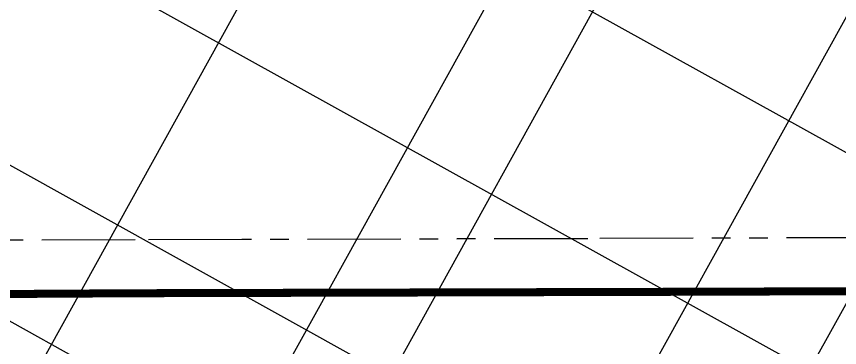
# Model space of a CAD drawing. Header units: millimetres. Extents: x -21000 to 567700, y 435000 to 850800.
# Drawn here: x 275905 to 306734, y 695299 to 707680 of the extents above; entities that cross this region are included whole.
import ezdxf
from ezdxf.xclip import XClip

# ---------------------------------------------------------------- set-up
doc = ezdxf.new("R2010")
doc.units = ezdxf.units.MM
doc.header["$LTSCALE"] = 700
doc.header["$XCLIPFRAME"] = 2
for name, pattern in [('AB_Pbase$0$PHANTOMX2', [5, 2.5, -0.5, 0.5, -0.5, 0.5, -0.5]), ('AB_Pbase$0$주차장기둥$0$CEN', [62, 60, -1, 0, -1]), ('AB_Pbase$0$주차장기둥$0$PHANTOMX2', [5, 2.5, -0.5, 0.5, -0.5, 0.5, -0.5]), ('AB_Pbase$0$지하1층 동골조$0$PHANTOMX2', [5, 2.5, -0.5, 0.5, -0.5, 0.5, -0.5])]:
    doc.linetypes.add(name, pattern=pattern)
doc.layers.get('0').update_dxf_attribs({"color": 2})
doc.layers.add('AB_Pbase$0$SITE', color=3, linetype='AB_Pbase$0$PHANTOMX2')
doc.layers.add('AB_Pbase$0$주차장기둥$0$CEN_P', color=244, linetype='AB_Pbase$0$주차장기둥$0$CEN')
doc.layers.add('AB_Pbase$0$주차장기둥$0$Defpoints1', color=235, linetype='Continuous', plot=False)
doc.layers.add('AB_Pbase$0$지하1층 동골조$0$Defpoints1', color=235, linetype='Continuous', plot=False)

# ---------------------------------------------------------------- blocks, each defined once
blk = doc.blocks.new('AB_Pbase$0$SITE0917')
at = {"layer": 'AB_Pbase$0$SITE', "ltscale": 4, "const_width": 300, "flags": 128}
blk.add_lwpolyline([(212876, -144968), (209906, -142008), (204836, -136928), (200146, -132238), (190406, -122488), (180636, -112708), (171034, -103096), (171034, -103096), (158736, -90778), (158736, -90778), (141626, -73668), (139746, -71778), (128760, -60783), (176825, 584), (181318, 2778), (191836, 2802), (195846, 2812), (208846, 2852), (221744, 2892), (225745, 2912), (238652, 2912), (251951, 2992), (272863, 3047), (279849, 3072), (281852, 3072), (297942, 3132), (307301, 3162), (318838, 3162), (322371, 3192), (329338, 3212), (331331, 3221), (331828, 3221), (342783, 3252), (353879, 3292), (357878, 3302), (368882, 3332), (377971, 3362), (436463, 3532), (443896, 3564), (449423, 3588), (453866, 1294), (461852, -10041), (461004, -14962), (456210, -18339), (446980, -24860), (436111, -32530), (433802, -34158), (424035, -41046), (408709, -51856), (403261, -55702), (401224, -57140), (393879, -62330), (377930, -73579), (370949, -78503), (368971, -79898), (360221, -86073), (350807, -92731), (341600, -99229), (316998, -116581), (268640, -150722), (261994, -155385), (240653, -170436), (213593, -144250), (212876, -144968)], dxfattribs=at)
blk = doc.blocks.new('AB_Pbase$0$지하1층 동골조')
at = {"layer": 'AB_Pbase$0$지하1층 동골조$0$Defpoints1', "linetype": 'AB_Pbase$0$지하1층 동골조$0$PHANTOMX2', "ltscale": 2}
blk.add_lwpolyline([(210787, 59584), (203827, 59564), (188757, 59534), (179397, 59504), (168667, 59474), (166307, 59464), (163307, 59444), (161307, 59444), (150357, 59404), (137407, 59374), (133407, 59364), (120107, 59324), (107198, 59284), (103197, 59264), (90297, 59224), (77297, 59184), (74297, 59174), (73297, 59174), (61797, 59144), (52267, 63494), (52187, 90404)], dxfattribs=at)
at = {"layer": 'AB_Pbase$0$지하1층 동골조$0$Defpoints1', "linetype": 'AB_Pbase$0$지하1층 동골조$0$PHANTOMX2', "ltscale": 2, "flags": 128}
blk.add_lwpolyline([(305496, 13326), (315263, 20214), (317573, 21842), (328441, 29512), (337671, 36032), (342465, 39410), (343314, 44331), (335327, 55666), (330884, 57959), (325357, 57936), (317924, 57904), (259433, 57734), (250343, 57704), (239340, 57674), (235340, 57664), (224244, 57624), (213290, 57592), (212792, 57592), (210800, 57584), (203833, 57564), (200300, 57534), (188762, 57534), (179403, 57504), (163313, 57444), (161310, 57444), (154324, 57418), (133412, 57364), (120113, 57284), (107206, 57284), (103205, 57264), (90307, 57224), (77307, 57184), (73297, 57174), (62779, 57150), (58286, 54955), (10221, -6411), (21207, -17406), (23087, -19296), (40197, -36406), (52495, -48724), (62097, -58336), (71867, -68116), (81607, -77866), (86297, -82556), (91367, -87636), (94337, -90596), (95054, -89878), (122114, -116064), (143455, -101014), (150102, -96350), (198459, -62209), (223061, -44857), (232269, -38359), (241682, -31701), (250432, -25527), (252410, -24132), (259391, -19208), (275340, -7958), (282685, -2768), (284723, -1330), (290171, 2516)], close=True, dxfattribs=at)
blk = doc.blocks.new('AB_Pbase$0$주차장기둥$0$cen 2bl 지하')
at = {"layer": 'AB_Pbase$0$주차장기둥$0$CEN_P', "color": 5}
for p, q in [((-72286, 74276), (-72286, 259483)), ((-64186, 73137), (-64186, 259453)), ((-60586, 128902), (-60586, 259439)), ((-52186, 128902), (-52186, 259408)), ((-46986, 107083), (-46986, 259389)), ((-132796, 191583), (3835, 191583)), ((-132796, 183783), (3835, 183783)), ((-132796, 175983), (13814, 175983)), ((-132796, 170883), (119274, 170883))]:
    blk.add_line(p, q, dxfattribs=at)
blk = doc.blocks.new('AB_Pbase$0$주차장기둥')
at = {"layer": 'AB_Pbase$0$주차장기둥$0$Defpoints1', "linetype": 'AB_Pbase$0$주차장기둥$0$PHANTOMX2', "ltscale": 2}
blk.add_lwpolyline([(25677, 201597), (19721, 197995), (6819, 190208), (-1188, 185361), (-10370, 179809), (-12388, 178585), (-14949, 177023), (-16664, 175993), (-26029, 170319), (-37114, 163623), (-40537, 161554), (-51917, 154670), (-62962, 147987), (-66381, 145909), (-77418, 139231), (-88540, 132501), (-91107, 130948), (-91964, 130433), (-101806, 124484), (-112215, 123304), (-126143, 146330)], dxfattribs=at)
at = {"rotation": 1.99999810188403}
blk.add_blockref('AB_Pbase$0$주차장기둥$0$cen 2bl 지하', (36992, -11667), dxfattribs=at)
blk = doc.blocks.new('AB_Pbase')
for name, p, rotation in [('AB_Pbase$0$주차장기둥', (231893, 539971), 329.0000000345588), ('AB_Pbase$0$지하1층 동골조', (146945, 639965), 359.9999999999994), ('AB_Pbase$0$SITE0917', (28406, 694337), 359.9999999999983)]:
    blk.add_blockref(name, p, dxfattribs=dict(rotation=rotation))

msp = doc.modelspace()

# ---------------------------------------------------------------- block references
ref = msp.add_blockref('AB_Pbase', (0, 0))
XClip(ref).set_block_clipping_path([(-0.000000015, 445500.0000000148), (493845.7187941075, 839949.3912975936)])

doc.saveas('drawing.dxf')
